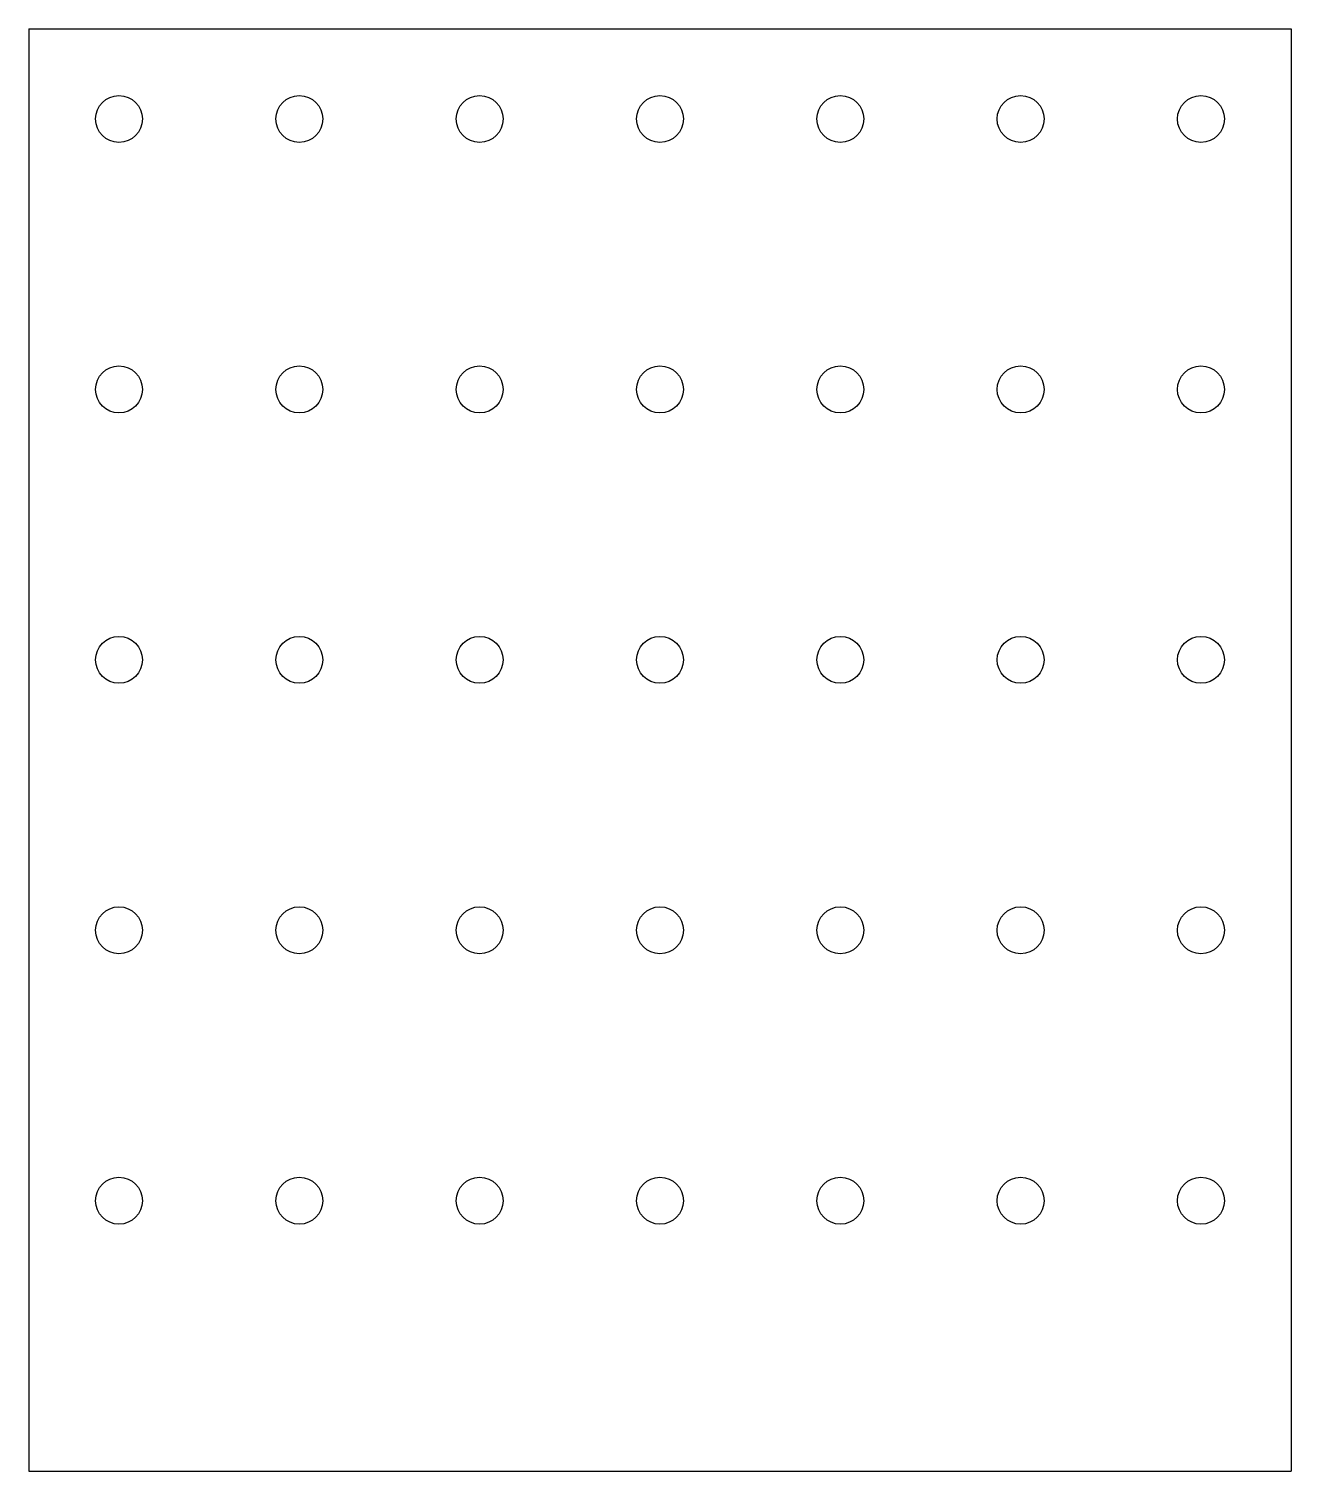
# Model space of a CAD drawing. Extents: x 20.92 to 23.67, y 10.95 to 14.1.
import ezdxf

# ---------------------------------------------------------------- set-up
doc = ezdxf.new("R2010")
doc.units = 0
doc.header["$LTSCALE"] = 0.5
doc.header["$MEASUREMENT"] = 0
doc.layers.add('VISIBLE', color=7, linetype='CONTINUOUS')

msp = doc.modelspace()

# ---------------------------------------------------------------- linework, layer by layer
at = {"layer": 'VISIBLE'}
for p, q in [((20.9182, 14.1009), (20.9182, 10.9513)), ((20.9182, 14.1009), (23.6741, 14.1009)), ((23.6741, 14.1009), (23.6741, 10.9513)), ((20.9182, 10.9513), (23.6741, 10.9513))]:
    msp.add_line(p, q, dxfattribs=at)
for centre in [(21.115, 13.9041), (21.5087, 13.9041), (21.9024, 13.9041), (22.2961, 13.9041), (22.6898, 13.9041), (23.0835, 13.9041), (23.4772, 13.9041), (21.115, 13.3135), (21.5087, 13.3135), (21.9024, 13.3135), (22.2961, 13.3135), (22.6898, 13.3135), (23.0835, 13.3135), (23.4772, 13.3135), (21.115, 12.723), (21.5087, 12.723), (21.9024, 12.723), (22.2961, 12.723), (22.6898, 12.723), (23.0835, 12.723), (23.4772, 12.723), (21.115, 12.1324), (21.5087, 12.1324), (21.9024, 12.1324), (22.2961, 12.1324), (22.6898, 12.1324), (23.0835, 12.1324), (23.4772, 12.1324), (21.115, 11.5419), (21.5087, 11.5419), (21.9024, 11.5419), (22.2961, 11.5419), (22.6898, 11.5419), (23.0835, 11.5419), (23.4772, 11.5419)]:
    msp.add_circle(centre, 0.0512, dxfattribs=at)

doc.saveas('drawing.dxf')
